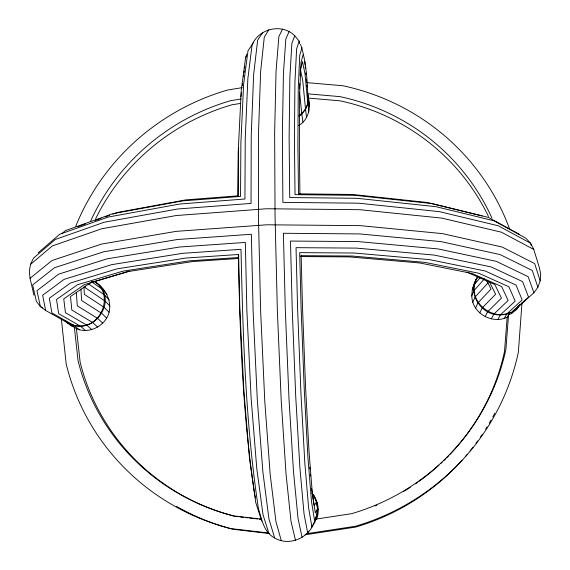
<?xml version="1.0" encoding="UTF-8"?>
<svg xmlns="http://www.w3.org/2000/svg" width="570" height="570" viewBox="0 0 570 570"><rect width="100%" height="100%" fill="white"/><g stroke="black" fill="none" stroke-linecap="round" stroke-linejoin="round"><path stroke-width="0.85" d="M237.868 196.308L238.196 152.105L241.253 90.252L245.606 57.563L246.796 54.179M238.502 147.352L238.153 195.823L185.82 199.878L117.833 212.375L112.81 214.17M299.542 88.82L299.77 83.619M300.105 75.81L300.369 69.739M517.589 307.43L533.912 292.766L537.88 287.223L540.189 280.868L540.681 274.142L539.327 267.501L533.769 249.446L530.549 243.205L525.754 238.11L493.955 220.782L436.05 206.689L356.977 198.296L289.71 197.555L289.125 137.227L289.873 77.128L291.883 43.284L294.726 35.703C281.951 23.014 258.915 28.472 252.09 44.852L247.857 78.717L245.235 138.774L244.929 199.001L179.785 204.017L107.873 217.127L59.693 234.284L38.09 252.881M522.013 302.812L518.344 352.267A232.318 227.287 -15 0 1 355.374 526.267L306.425 533.727M509.965 312.46L507.15 317.248L504.521 351.419A217.918 213.28 -15 0 1 449.588 454.76M519.854 304.451C502.626 330.201 461.28 302.599 477.845 276.764M301.145 255.666L351.911 256.016L424.785 262.35L478.672 273.208L508.882 286.746L515.202 301.11L500.439 314.797C481.394 316.2 466.103 292.503 477.895 276.6M507.15 317.248C496.228 322.542 482.213 317.953 475.587 308C469.317 298.929 471.789 287.651 476.499 278.538M317.504 508.811L316.813 515.38L315.566 518.636M312.203 493.506C318.516 501.422 318.887 512.979 314.341 521.849L314.79 522.284L311.32 527.1M315.602 518.565L316.435 519.562C319.977 511.098 318.288 500.453 312.146 493.584M298.766 125.528C308.712 119.686 311.334 106.982 308.071 96.508M308.783 112.112C307.259 89.554 307.85 66.113 300.575 44.375M298.944 115.489C305.427 111.271 309.61 103.056 308.106 95.325M240.868 96.708L241.438 92.383M242.357 85.471L242.585 83.747M243.497 76.829L243.725 75.105M244.067 72.511L244.295 70.78M244.644 68.193L244.872 66.462M81.061 325.997C102.586 325.392 113.58 293.229 94.47 281.459M71.108 324.316C79.109 333.977 94.527 331.27 102.657 323.097C116.059 310.472 108.777 289.332 94.171 281.224M71.442 324.501C94.442 334.041 116.936 302.15 98.425 284.366M262.556 32.668L257.654 40.185L253.65 74.456L251.235 135.56L251.035 203.412L177.598 208.998L104.239 222.229L55.262 239.486L33.488 258.146L30.495 264.43L29.319 271.306L30.06 278.295L33.951 295.239M300.575 68.927L302.478 61.589L305.036 74.014L307.807 103.512M303.147 54.556L301.003 62.586L299.642 94.535L299.357 149.996L299.934 194.292M302.014 47.588L299.735 55.468L298.252 88.122L297.896 145.286L298.509 193.857L352.545 194.47L427.151 202.478L482.192 215.945M294.726 35.703L299.143 41.154L296.621 48.885L294.925 82.18L294.419 140.925L295.032 194.655L354.875 195.325L431.861 203.576L488.433 217.427L519.726 234.491M314.79 522.284L316.008 519.106L351.683 513.655A219.963 215.175 -15 0 0 505.904 349.36L508.54 314.875L511.511 313.564L516.491 309.531L520.189 304.359M472.159 289.781L474.29 284.501M299.036 116.365L301.844 114.2L305.556 109.362L307.836 103.811M471.639 296.022L473.755 290.857M472.801 302.243L474.953 297.184M289.083 31.607L285.827 39.074L283.433 73.323L282.378 134.463L282.884 202.386L358.68 203.191L439.406 211.641L498.365 225.806L530.549 243.205L531.326 245.684M475.587 308L477.788 303.048M68.621 323.425L45.664 310.479L42.643 295.246L64.154 279.343L111.706 264.644L182.457 253.337L240.996 249.325C242.948 336.036 245.456 423.104 258.495 508.982C261.901 519.576 263.739 532.266 274.64 537.952C289.439 546.758 309.396 537.795 314.384 521.757M479.798 312.902L482.085 308.042M308.434 531.333L307.679 532.907L304.038 513.834L299.891 467.714L295.745 396.898L292.225 309.489L290.486 241.053L358.302 241.587L437.981 248.912L496.249 261.324L528.162 276.664L533.912 292.766M485.163 316.621L487.55 311.826M282.585 29.148L278.88 36.544L276.058 71.05L274.647 132.839L275.054 216.5L277.355 310.771L281.238 401.073L286.033 474.012L290.999 521.222L295.495 540.417M312.802 496.976L313.735 495.579L316.478 501.828L317.526 508.582L315.324 512.929L312.41 494.361L309.011 451.369L305.534 386.41L302.485 306.86L301.131 255.039M491.297 318.887L493.812 314.134M497.802 319.542L500.439 314.797M504.208 318.537L506.83 313.906L522.163 299.955L516.042 285.071L485.184 270.985L429.673 259.656L354.298 253.023L299.663 252.638L301.095 307.743L304.28 390.158L307.921 457.254L311.477 501.408L314.533 520.182L316.813 515.38L317.64 516.413M316.478 501.828L314.248 505.725L311.512 488.269M511.511 313.564L512.957 311.142M516.491 309.531L517.988 307.066M268.848 29.697L264.288 37.121L260.618 71.642L258.495 133.409L258.445 217.028L260.647 311.227L264.793 401.451L270.173 474.326L275.923 521.493L281.288 540.659M245.606 57.563L246.554 56.117M253.237 42.964L247.986 50.78L243.632 84.111L240.896 142.799L240.547 196.429L182.592 200.911L112.511 213.779L65.358 230.643L62.016 233.515M474.326 283.924L476.164 281.388M476.926 278.039L478.08 276.692M474.767 283.953L480.46 277.419M474.254 290.301L484.472 278.815M475.43 296.664L488.02 282.898L486.809 280.518M478.223 302.584L491.055 289.019L486.645 280.362M482.448 307.672L495.636 294.22L489.295 281.573M487.813 311.569L501.465 298.131L494.831 284.516L466.745 272.111M493.955 313.999L508.134 300.483L501.65 286.553L472.11 273.465L419.862 262.998L349.488 256.906L300.426 256.571M512.679 311.391L528.547 297.113L522.619 281.63L491.19 266.938L434.183 255.075L356.478 248.107L296.037 247.665L297.604 308.641L300.953 393.735L304.815 462.833L308.627 508.055L311.925 527.001M30.495 264.43L52.369 245.898L101.873 228.727L176.194 215.538L266.639 208.755L359.87 209.703L441.693 218.089L501.329 232.168L533.769 249.446M30.06 278.295L51.977 260.533L101.602 244.053L176.137 231.363L266.853 224.794L360.368 225.642L442.42 233.622L502.199 247.066L534.674 263.589L540.189 280.868M92.026 281.751L70.502 296.507L71.813 310.016L92.29 322.299M509.758 312.645L506.83 313.906L500.652 314.761M77.698 226.71L85.222 224.024M95.254 220.44L101.111 218.346M105.286 216.857L109.468 215.36M90.794 282.592L129.304 271.113M242.328 87.638L227.565 90.024A232.318 227.287 -15 0 0 75.746 226.262M241.039 98.988L230.679 100.662A219.963 215.175 -15 0 0 90.673 220.968M240.626 103.398L231.84 104.816A217.918 213.28 -15 0 0 95.61 218.823M305.064 534.795L355.488 527.115A227.615 222.913 -15 0 0 462.042 460.311M238.345 257.54L189.169 260.853L122.643 271.22L77.47 284.758L56.523 299.478L58.653 313.671L80.342 326.104L85.521 330.557M238.388 258.488L192.582 261.559L128.271 271.548L84.367 284.622L63.747 298.887L65.443 312.681L86.519 325M306.795 82.636L342.755 85.728A232.318 227.287 -15 0 1 509.487 228.677M307.693 93.829L339.984 96.629A219.963 215.175 -15 0 1 491.939 218.068M308.163 98.061L340.169 100.847A217.918 213.28 -15 0 1 488.476 216.472M80.342 326.104L74.029 325.449L68.186 323.176L65.343 321.053M261.452 519.135L233.736 515.907A219.55 214.797 -15 0 1 78.033 360.618L74.335 327.023L71.45 325.897L65.208 321.11M234.712 516.299L238.239 516.712M239.998 516.919L243.525 517.325M245.285 517.532L247.929 517.838M249.689 518.045L253.215 518.451M254.975 518.657L257.619 518.964M259.379 519.17L261.138 519.377M268.855 533.043L230.522 528.547A231.883 226.881 -15 0 1 66.206 364.073L61.311 318.637M269.175 533.513L233.009 529.274A227.615 222.913 -15 0 1 176.479 506.338M42.65 307.814L40.363 306.517L36.373 301.316L32.668 284.915L54.506 267.729L103.719 251.776L177.491 239.507L251.356 234.263L253.116 311.099L257.327 400.147L262.905 472.145L268.94 518.857L274.64 537.952M97.278 318.188L77.32 305.862L76.323 292.524M101.147 312.973L81.588 300.518L80.919 288.976M103.619 307.002L84.324 294.341L83.975 286.796M104.538 300.689L85.35 287.764L85.279 286.055M88.165 283.689L103.833 294.476M91.492 281.737L101.574 288.783M94.371 281.509L97.905 284.002M45.664 310.479L40.363 306.517L36.965 290.7L58.667 274.149L107.174 258.809L179.65 247.01L245.335 242.428L246.874 310.728L251.099 397.945L256.778 468.59L262.998 514.582L268.926 533.577M68.186 323.176L71.45 325.897M79.323 329.909L74.264 325.584L51.899 312.916L49.319 298.238L70.573 282.962L116.992 268.869L185.713 258.06L238.623 254.469L239.835 309.432L243.917 391.59L249.51 458.472L255.731 502.455L261.744 521.13M86.697 325.107L91.763 329.574M92.653 322.513L97.605 327.03M97.798 318.516L102.657 323.097M101.781 313.379L106.562 318.053M104.324 307.465L109.055 312.246M105.265 301.181L109.974 306.076M104.538 294.961L109.255 299.963M102.208 289.225L106.953 294.327M312.096 493.606L314.683 496.883M317.526 508.582L318.359 509.708M316.5 501.792L317.347 503.046M537.88 287.223L532.28 270.501L500.011 254.541L440.795 241.58L359.634 233.914L283.397 233.272L285.314 310.215L289.019 399.406L293.486 471.532L298.024 518.33L302.072 537.481M255.688 497.981L254.89 495.458C242.628 416 240.084 335.409 238.296 255.146M300.418 69.882L302.656 79.957L305.506 108.799M299.143 41.154L299.663 43.74M308.113 95.447L308.498 97.734M308.662 101.432L309.46 106.326M301.844 114.2L302.891 122.336M305.556 109.362L306.546 117.577M76.451 328.79L80.135 362.157A217.918 213.28 -15 0 0 233.857 516.078M299.514 92.205L301.758 113.416M304.751 61.51L305.071 65.008M305.235 66.754L305.399 68.507M305.805 72.874L305.962 74.627M306.368 79.002L306.61 81.624M306.938 85.122L307.095 86.868M309.781 467.357L309.916 469.103M310.337 474.326L310.472 476.071M494.781 413.186A227.615 222.913 -15 0 1 492.729 417.033M491.026 420.097A227.615 222.913 -15 0 1 489.274 423.147M487.008 426.923A227.615 222.913 -15 0 1 485.604 429.182M482.227 434.39A227.615 222.913 -15 0 1 480.225 437.332M477.66 440.966A227.615 222.913 -15 0 1 476.085 443.125M472.858 447.386A227.615 222.913 -15 0 1 470.1 450.87M467.272 454.297A227.615 222.913 -15 0 1 465.548 456.328M448.376 456.014A217.918 213.28 -15 0 1 446.545 457.881M445.305 459.121A217.918 213.28 -15 0 1 444.059 460.346M442.163 462.17A217.918 213.28 -15 0 1 440.881 463.382M438.943 465.177A217.918 213.28 -15 0 1 419.028 481.337M417.589 482.37A217.918 213.28 -15 0 1 415.416 483.88M410.293 487.307A217.918 213.28 -15 0 1 403.61 491.482M376.777 505.191A217.918 213.28 -15 0 1 375.138 505.889"/></g></svg>
